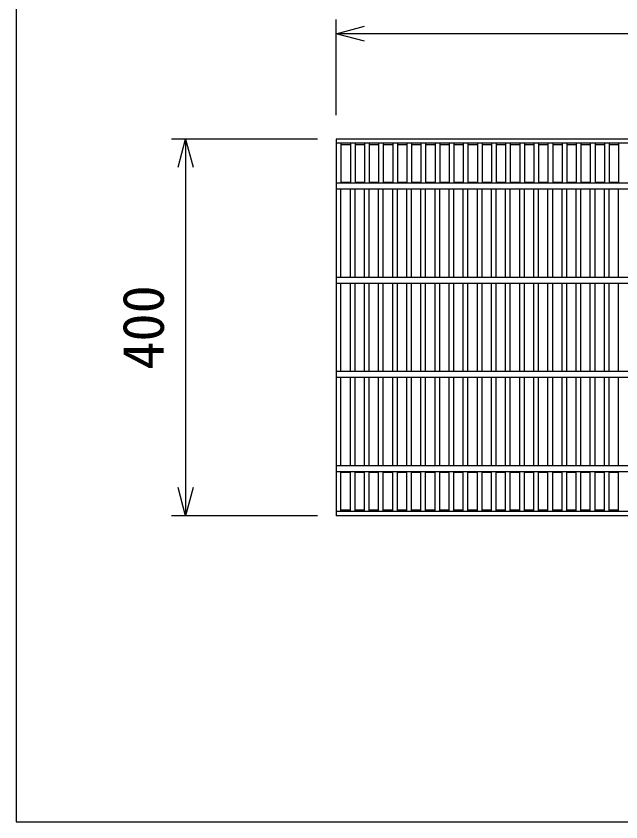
# Model space of a CAD drawing. Units: millimetres, scale not verified. Extents: x -16800 to 16800, y -5940 to 5940.
# Drawn here: x -15477 to -14835, y -5146 to -4291 of the extents above; entities that cross this region are included whole.
import ezdxf
from ezdxf.enums import TextEntityAlignment as Align

# ---------------------------------------------------------------- set-up
doc = ezdxf.new("R2010")
doc.units = ezdxf.units.MM
doc.header["$LTSCALE"] = 20
for name, color, linetype, lineweight in [('0-0_DIM', 7, 'Continuous', 25), ('0-2_HATCH', 6, 'Continuous', 25), ('0-6_TXT', 7, 'Continuous', 25)]:
    doc.layers.add(name, color=color, linetype=linetype, lineweight=lineweight)
doc.styles.add('ＭＳ ゴシック', font='')
doc.styles.get('ＭＳ ゴシック').set_extended_font_data('MS Gothic')

msp = doc.modelspace()

# ---------------------------------------------------------------- linework, layer by layer
at = {"layer": '0-0_DIM'}
for p, q in [((-15137.13, -4395.99), (-15137.13, -4294.4)), ((-14142.13, -4309.4), (-15137.13, -4309.4)), ((-15157.13, -4421.21), (-15312.13, -4421.21)), ((-15297.13, -4421.21), (-15297.13, -4821.21)), ((-15157.13, -4821.21), (-15312.13, -4821.21))]:
    msp.add_line(p, q, dxfattribs=at)
for points in [[(-15107.13, -4317.44), (-15137.13, -4309.4), (-15107.13, -4301.36)], [(-15305.17, -4451.21), (-15297.13, -4421.21), (-15289.1, -4451.21)], [(-15289.1, -4791.21), (-15297.13, -4821.21), (-15305.17, -4791.21)]]:
    msp.add_lwpolyline(points, dxfattribs=at)
at = {"layer": '0-2_HATCH'}
for p, q in [((-15137.13, -4421.21), (-15137.13, -4821.21)), ((-14142.13, -4421.21), (-15137.13, -4421.21)), ((-14142.13, -4425.71), (-15137.13, -4425.71)), ((-15132.13, -4425.71), (-15132.13, -4468.21)), ((-15122.13, -4427.21), (-15132.13, -4427.21)), ((-15122.13, -4425.71), (-15122.13, -4468.21)), ((-15117.13, -4425.71), (-15117.13, -4468.21)), ((-15107.13, -4427.21), (-15117.13, -4427.21)), ((-15107.13, -4425.71), (-15107.13, -4468.21)), ((-15102.13, -4425.71), (-15102.13, -4468.21)), ((-15092.13, -4427.21), (-15102.13, -4427.21)), ((-15092.13, -4425.71), (-15092.13, -4468.21)), ((-15087.13, -4425.71), (-15087.13, -4468.21)), ((-15077.13, -4427.21), (-15087.13, -4427.21)), ((-15077.13, -4425.71), (-15077.13, -4468.21)), ((-15072.13, -4425.71), (-15072.13, -4468.21)), ((-15062.13, -4427.21), (-15072.13, -4427.21)), ((-15062.13, -4425.71), (-15062.13, -4468.21)), ((-15057.13, -4425.71), (-15057.13, -4468.21)), ((-15047.13, -4427.21), (-15057.13, -4427.21)), ((-15047.13, -4425.71), (-15047.13, -4468.21)), ((-15042.13, -4425.71), (-15042.13, -4468.21)), ((-15032.13, -4427.21), (-15042.13, -4427.21)), ((-15032.13, -4425.71), (-15032.13, -4468.21)), ((-15027.13, -4425.71), (-15027.13, -4468.21)), ((-15017.13, -4427.21), (-15027.13, -4427.21)), ((-15017.13, -4425.71), (-15017.13, -4468.21)), ((-15012.13, -4425.71), (-15012.13, -4468.21)), ((-15002.13, -4427.21), (-15012.13, -4427.21)), ((-15002.13, -4425.71), (-15002.13, -4468.21)), ((-14997.13, -4425.71), (-14997.13, -4468.21)), ((-14987.13, -4427.21), (-14997.13, -4427.21)), ((-14987.13, -4425.71), (-14987.13, -4468.21)), ((-14982.13, -4425.71), (-14982.13, -4468.21)), ((-14972.13, -4427.21), (-14982.13, -4427.21)), ((-14972.13, -4425.71), (-14972.13, -4468.21)), ((-14967.13, -4425.71), (-14967.13, -4468.21)), ((-14957.13, -4427.21), (-14967.13, -4427.21)), ((-14957.13, -4425.71), (-14957.13, -4468.21)), ((-14952.13, -4425.71), (-14952.13, -4468.21)), ((-14942.13, -4427.21), (-14952.13, -4427.21)), ((-14942.13, -4425.71), (-14942.13, -4468.21)), ((-14937.13, -4425.71), (-14937.13, -4468.21)), ((-14927.13, -4427.21), (-14937.13, -4427.21)), ((-14927.13, -4425.71), (-14927.13, -4468.21)), ((-14922.13, -4425.71), (-14922.13, -4468.21)), ((-14912.13, -4427.21), (-14922.13, -4427.21)), ((-14912.13, -4425.71), (-14912.13, -4468.21)), ((-14907.13, -4425.71), (-14907.13, -4468.21)), ((-14897.13, -4427.21), (-14907.13, -4427.21)), ((-14897.13, -4425.71), (-14897.13, -4468.21)), ((-14892.13, -4425.71), (-14892.13, -4468.21)), ((-14882.13, -4427.21), (-14892.13, -4427.21)), ((-14882.13, -4425.71), (-14882.13, -4468.21)), ((-14877.13, -4425.71), (-14877.13, -4468.21)), ((-14867.13, -4427.21), (-14877.13, -4427.21)), ((-14867.13, -4425.71), (-14867.13, -4468.21)), ((-14862.13, -4425.71), (-14862.13, -4468.21)), ((-14852.13, -4427.21), (-14862.13, -4427.21)), ((-14852.13, -4425.71), (-14852.13, -4468.21)), ((-14847.13, -4425.71), (-14847.13, -4468.21)), ((-14837.13, -4427.21), (-14847.13, -4427.21)), ((-14837.13, -4425.71), (-14837.13, -4468.21)), ((-14142.13, -4468.21), (-15137.13, -4468.21)), ((-15137.13, -4474.21), (-14142.13, -4474.21)), ((-15122.13, -4467.21), (-15132.13, -4467.21)), ((-15132.13, -4568.21), (-15132.13, -4474.21)), ((-15122.13, -4568.21), (-15122.13, -4474.21)), ((-15107.13, -4467.21), (-15117.13, -4467.21)), ((-15117.13, -4568.21), (-15117.13, -4474.21)), ((-15107.13, -4568.21), (-15107.13, -4474.21)), ((-15092.13, -4467.21), (-15102.13, -4467.21)), ((-15102.13, -4568.21), (-15102.13, -4474.21)), ((-15092.13, -4568.21), (-15092.13, -4474.21)), ((-15077.13, -4467.21), (-15087.13, -4467.21)), ((-15087.13, -4568.21), (-15087.13, -4474.21)), ((-15077.13, -4568.21), (-15077.13, -4474.21)), ((-15062.13, -4467.21), (-15072.13, -4467.21)), ((-15072.13, -4568.21), (-15072.13, -4474.21)), ((-15062.13, -4568.21), (-15062.13, -4474.21)), ((-15047.13, -4467.21), (-15057.13, -4467.21)), ((-15057.13, -4568.21), (-15057.13, -4474.21)), ((-15047.13, -4568.21), (-15047.13, -4474.21)), ((-15032.13, -4467.21), (-15042.13, -4467.21)), ((-15042.13, -4568.21), (-15042.13, -4474.21)), ((-15032.13, -4568.21), (-15032.13, -4474.21)), ((-15017.13, -4467.21), (-15027.13, -4467.21)), ((-15027.13, -4568.21), (-15027.13, -4474.21)), ((-15017.13, -4568.21), (-15017.13, -4474.21)), ((-15002.13, -4467.21), (-15012.13, -4467.21)), ((-15012.13, -4568.21), (-15012.13, -4474.21)), ((-15002.13, -4568.21), (-15002.13, -4474.21)), ((-14987.13, -4467.21), (-14997.13, -4467.21)), ((-14997.13, -4568.21), (-14997.13, -4474.21)), ((-14987.13, -4568.21), (-14987.13, -4474.21)), ((-14972.13, -4467.21), (-14982.13, -4467.21)), ((-14982.13, -4568.21), (-14982.13, -4474.21)), ((-14972.13, -4568.21), (-14972.13, -4474.21)), ((-14957.13, -4467.21), (-14967.13, -4467.21)), ((-14967.13, -4568.21), (-14967.13, -4474.21)), ((-14957.13, -4568.21), (-14957.13, -4474.21)), ((-14942.13, -4467.21), (-14952.13, -4467.21)), ((-14952.13, -4568.21), (-14952.13, -4474.21)), ((-14942.13, -4568.21), (-14942.13, -4474.21)), ((-14927.13, -4467.21), (-14937.13, -4467.21)), ((-14937.13, -4568.21), (-14937.13, -4474.21)), ((-14927.13, -4568.21), (-14927.13, -4474.21)), ((-14912.13, -4467.21), (-14922.13, -4467.21)), ((-14922.13, -4568.21), (-14922.13, -4474.21)), ((-14912.13, -4568.21), (-14912.13, -4474.21)), ((-14897.13, -4467.21), (-14907.13, -4467.21)), ((-14907.13, -4568.21), (-14907.13, -4474.21)), ((-14897.13, -4568.21), (-14897.13, -4474.21)), ((-14882.13, -4467.21), (-14892.13, -4467.21)), ((-14892.13, -4568.21), (-14892.13, -4474.21)), ((-14882.13, -4568.21), (-14882.13, -4474.21)), ((-14867.13, -4467.21), (-14877.13, -4467.21)), ((-14877.13, -4568.21), (-14877.13, -4474.21)), ((-14867.13, -4568.21), (-14867.13, -4474.21)), ((-14852.13, -4467.21), (-14862.13, -4467.21)), ((-14862.13, -4568.21), (-14862.13, -4474.21)), ((-14852.13, -4568.21), (-14852.13, -4474.21)), ((-14837.13, -4467.21), (-14847.13, -4467.21)), ((-14847.13, -4568.21), (-14847.13, -4474.21)), ((-14837.13, -4568.21), (-14837.13, -4474.21)), ((-14142.13, -4568.21), (-15137.13, -4568.21)), ((-15137.13, -4574.21), (-14142.13, -4574.21)), ((-15132.13, -4668.21), (-15132.13, -4574.21)), ((-15122.13, -4668.21), (-15122.13, -4574.21)), ((-15117.13, -4668.21), (-15117.13, -4574.21)), ((-15107.13, -4668.21), (-15107.13, -4574.21)), ((-15102.13, -4668.21), (-15102.13, -4574.21)), ((-15092.13, -4668.21), (-15092.13, -4574.21)), ((-15087.13, -4668.21), (-15087.13, -4574.21)), ((-15077.13, -4668.21), (-15077.13, -4574.21)), ((-15072.13, -4668.21), (-15072.13, -4574.21)), ((-15062.13, -4668.21), (-15062.13, -4574.21)), ((-15057.13, -4668.21), (-15057.13, -4574.21)), ((-15047.13, -4668.21), (-15047.13, -4574.21)), ((-15042.13, -4668.21), (-15042.13, -4574.21)), ((-15032.13, -4668.21), (-15032.13, -4574.21)), ((-15027.13, -4668.21), (-15027.13, -4574.21)), ((-15017.13, -4668.21), (-15017.13, -4574.21)), ((-15012.13, -4668.21), (-15012.13, -4574.21)), ((-15002.13, -4668.21), (-15002.13, -4574.21)), ((-14997.13, -4668.21), (-14997.13, -4574.21)), ((-14987.13, -4668.21), (-14987.13, -4574.21)), ((-14982.13, -4668.21), (-14982.13, -4574.21)), ((-14972.13, -4668.21), (-14972.13, -4574.21)), ((-14967.13, -4668.21), (-14967.13, -4574.21)), ((-14957.13, -4668.21), (-14957.13, -4574.21)), ((-14952.13, -4668.21), (-14952.13, -4574.21)), ((-14942.13, -4668.21), (-14942.13, -4574.21)), ((-14937.13, -4668.21), (-14937.13, -4574.21)), ((-14927.13, -4668.21), (-14927.13, -4574.21)), ((-14922.13, -4668.21), (-14922.13, -4574.21)), ((-14912.13, -4668.21), (-14912.13, -4574.21)), ((-14907.13, -4668.21), (-14907.13, -4574.21)), ((-14897.13, -4668.21), (-14897.13, -4574.21)), ((-14892.13, -4668.21), (-14892.13, -4574.21)), ((-14882.13, -4668.21), (-14882.13, -4574.21)), ((-14877.13, -4668.21), (-14877.13, -4574.21)), ((-14867.13, -4668.21), (-14867.13, -4574.21)), ((-14862.13, -4668.21), (-14862.13, -4574.21)), ((-14852.13, -4668.21), (-14852.13, -4574.21)), ((-14847.13, -4668.21), (-14847.13, -4574.21)), ((-14837.13, -4668.21), (-14837.13, -4574.21)), ((-14142.13, -4668.21), (-15137.13, -4668.21)), ((-15137.13, -4674.21), (-14142.13, -4674.21)), ((-15132.13, -4768.21), (-15132.13, -4674.21)), ((-15122.13, -4768.21), (-15122.13, -4674.21)), ((-15117.13, -4768.21), (-15117.13, -4674.21)), ((-15107.13, -4768.21), (-15107.13, -4674.21)), ((-15102.13, -4768.21), (-15102.13, -4674.21)), ((-15092.13, -4768.21), (-15092.13, -4674.21)), ((-15087.13, -4768.21), (-15087.13, -4674.21)), ((-15077.13, -4768.21), (-15077.13, -4674.21)), ((-15072.13, -4768.21), (-15072.13, -4674.21)), ((-15062.13, -4768.21), (-15062.13, -4674.21)), ((-15057.13, -4768.21), (-15057.13, -4674.21)), ((-15047.13, -4768.21), (-15047.13, -4674.21)), ((-15042.13, -4768.21), (-15042.13, -4674.21)), ((-15032.13, -4768.21), (-15032.13, -4674.21)), ((-15027.13, -4768.21), (-15027.13, -4674.21)), ((-15017.13, -4768.21), (-15017.13, -4674.21)), ((-15012.13, -4768.21), (-15012.13, -4674.21)), ((-15002.13, -4768.21), (-15002.13, -4674.21)), ((-14997.13, -4768.21), (-14997.13, -4674.21)), ((-14987.13, -4768.21), (-14987.13, -4674.21)), ((-14982.13, -4768.21), (-14982.13, -4674.21)), ((-14972.13, -4768.21), (-14972.13, -4674.21)), ((-14967.13, -4768.21), (-14967.13, -4674.21)), ((-14957.13, -4768.21), (-14957.13, -4674.21)), ((-14952.13, -4768.21), (-14952.13, -4674.21)), ((-14942.13, -4768.21), (-14942.13, -4674.21)), ((-14937.13, -4768.21), (-14937.13, -4674.21)), ((-14927.13, -4768.21), (-14927.13, -4674.21)), ((-14922.13, -4768.21), (-14922.13, -4674.21)), ((-14912.13, -4768.21), (-14912.13, -4674.21)), ((-14907.13, -4768.21), (-14907.13, -4674.21)), ((-14897.13, -4768.21), (-14897.13, -4674.21)), ((-14892.13, -4768.21), (-14892.13, -4674.21)), ((-14882.13, -4768.21), (-14882.13, -4674.21)), ((-14877.13, -4768.21), (-14877.13, -4674.21)), ((-14867.13, -4768.21), (-14867.13, -4674.21)), ((-14862.13, -4768.21), (-14862.13, -4674.21)), ((-14852.13, -4768.21), (-14852.13, -4674.21)), ((-14847.13, -4768.21), (-14847.13, -4674.21)), ((-14837.13, -4768.21), (-14837.13, -4674.21)), ((-14142.13, -4768.21), (-15137.13, -4768.21)), ((-15137.13, -4774.21), (-14142.13, -4774.21)), ((-15132.13, -4816.71), (-15132.13, -4774.21)), ((-15122.13, -4816.71), (-15122.13, -4774.21)), ((-15117.13, -4816.71), (-15117.13, -4774.21)), ((-15107.13, -4816.71), (-15107.13, -4774.21)), ((-15102.13, -4816.71), (-15102.13, -4774.21)), ((-15092.13, -4816.71), (-15092.13, -4774.21)), ((-15087.13, -4816.71), (-15087.13, -4774.21)), ((-15077.13, -4816.71), (-15077.13, -4774.21)), ((-15072.13, -4816.71), (-15072.13, -4774.21)), ((-15062.13, -4816.71), (-15062.13, -4774.21)), ((-15057.13, -4816.71), (-15057.13, -4774.21)), ((-15047.13, -4816.71), (-15047.13, -4774.21)), ((-15042.13, -4816.71), (-15042.13, -4774.21)), ((-15032.13, -4816.71), (-15032.13, -4774.21)), ((-15027.13, -4816.71), (-15027.13, -4774.21)), ((-15017.13, -4816.71), (-15017.13, -4774.21)), ((-15012.13, -4816.71), (-15012.13, -4774.21)), ((-15002.13, -4816.71), (-15002.13, -4774.21)), ((-14997.13, -4816.71), (-14997.13, -4774.21)), ((-14987.13, -4816.71), (-14987.13, -4774.21)), ((-14982.13, -4816.71), (-14982.13, -4774.21)), ((-14972.13, -4816.71), (-14972.13, -4774.21)), ((-14967.13, -4816.71), (-14967.13, -4774.21)), ((-14957.13, -4816.71), (-14957.13, -4774.21)), ((-14952.13, -4816.71), (-14952.13, -4774.21)), ((-14942.13, -4816.71), (-14942.13, -4774.21)), ((-14937.13, -4816.71), (-14937.13, -4774.21)), ((-14927.13, -4816.71), (-14927.13, -4774.21)), ((-14922.13, -4816.71), (-14922.13, -4774.21)), ((-14912.13, -4816.71), (-14912.13, -4774.21)), ((-14907.13, -4816.71), (-14907.13, -4774.21)), ((-14897.13, -4816.71), (-14897.13, -4774.21)), ((-14892.13, -4816.71), (-14892.13, -4774.21)), ((-14882.13, -4816.71), (-14882.13, -4774.21)), ((-14877.13, -4816.71), (-14877.13, -4774.21)), ((-14867.13, -4816.71), (-14867.13, -4774.21)), ((-14862.13, -4816.71), (-14862.13, -4774.21)), ((-14852.13, -4816.71), (-14852.13, -4774.21)), ((-14847.13, -4816.71), (-14847.13, -4774.21)), ((-14837.13, -4816.71), (-14837.13, -4774.21)), ((-15122.13, -4775.21), (-15132.13, -4775.21)), ((-15107.13, -4775.21), (-15117.13, -4775.21)), ((-15092.13, -4775.21), (-15102.13, -4775.21)), ((-15077.13, -4775.21), (-15087.13, -4775.21)), ((-15062.13, -4775.21), (-15072.13, -4775.21)), ((-15047.13, -4775.21), (-15057.13, -4775.21)), ((-15032.13, -4775.21), (-15042.13, -4775.21)), ((-15017.13, -4775.21), (-15027.13, -4775.21)), ((-15002.13, -4775.21), (-15012.13, -4775.21)), ((-14987.13, -4775.21), (-14997.13, -4775.21)), ((-14972.13, -4775.21), (-14982.13, -4775.21)), ((-14957.13, -4775.21), (-14967.13, -4775.21)), ((-14942.13, -4775.21), (-14952.13, -4775.21)), ((-14927.13, -4775.21), (-14937.13, -4775.21)), ((-14912.13, -4775.21), (-14922.13, -4775.21)), ((-14897.13, -4775.21), (-14907.13, -4775.21)), ((-14882.13, -4775.21), (-14892.13, -4775.21)), ((-14867.13, -4775.21), (-14877.13, -4775.21)), ((-14852.13, -4775.21), (-14862.13, -4775.21)), ((-14837.13, -4775.21), (-14847.13, -4775.21)), ((-14142.13, -4816.71), (-15137.13, -4816.71)), ((-15122.13, -4815.21), (-15132.13, -4815.21)), ((-15107.13, -4815.21), (-15117.13, -4815.21)), ((-15092.13, -4815.21), (-15102.13, -4815.21)), ((-15077.13, -4815.21), (-15087.13, -4815.21)), ((-15062.13, -4815.21), (-15072.13, -4815.21)), ((-15047.13, -4815.21), (-15057.13, -4815.21)), ((-15032.13, -4815.21), (-15042.13, -4815.21)), ((-15017.13, -4815.21), (-15027.13, -4815.21)), ((-15002.13, -4815.21), (-15012.13, -4815.21)), ((-14987.13, -4815.21), (-14997.13, -4815.21)), ((-14972.13, -4815.21), (-14982.13, -4815.21)), ((-14957.13, -4815.21), (-14967.13, -4815.21)), ((-14942.13, -4815.21), (-14952.13, -4815.21)), ((-14927.13, -4815.21), (-14937.13, -4815.21)), ((-14912.13, -4815.21), (-14922.13, -4815.21)), ((-14897.13, -4815.21), (-14907.13, -4815.21)), ((-14882.13, -4815.21), (-14892.13, -4815.21)), ((-14867.13, -4815.21), (-14877.13, -4815.21)), ((-14852.13, -4815.21), (-14862.13, -4815.21)), ((-14837.13, -4815.21), (-14847.13, -4815.21)), ((-14142.13, -4821.21), (-15137.13, -4821.21))]:
    msp.add_line(p, q, dxfattribs=at)
at = {"layer": '0-6_TXT'}
msp.add_lwpolyline([(-15477.3, -5146.34), (-13677.3, -5146.34), (-13677.3, -2796.34), (-15477.3, -2796.34)], close=True, dxfattribs=at)

# ---------------------------------------------------------------- texts
at = {"layer": '0-0_DIM', "style": 'ＭＳ ゴシック'}
msp.add_text('400', height=43.99, rotation=90, dxfattribs=at).set_placement((-15307.13, -4666.21), align=Align.BOTTOM_LEFT)

doc.saveas('drawing.dxf')
